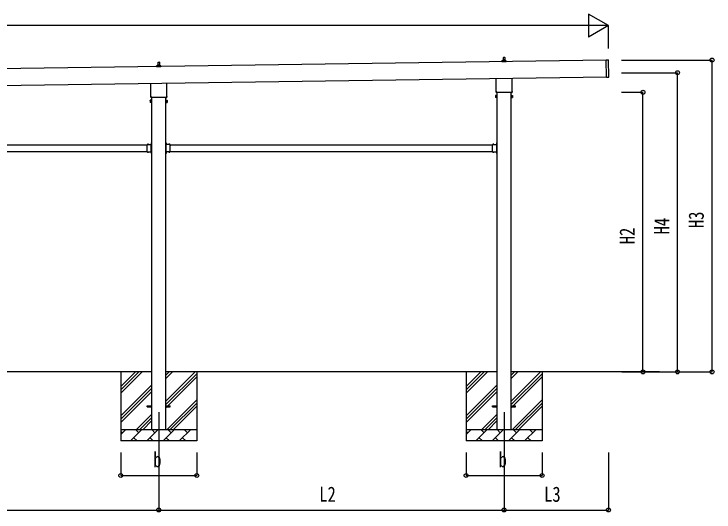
# Model space of a CAD drawing. Units: millimetres, scale not verified. Extents: x -16820 to 16820, y -11880 to 11880.
# Drawn here: x -2716 to 3365, y -6384 to -2059 of the extents above; entities that cross this region are included whole.
import ezdxf
from ezdxf.enums import TextEntityAlignment as Align

# ---------------------------------------------------------------- set-up
doc = ezdxf.new("R2010")
doc.units = ezdxf.units.MM
doc.header["$LTSCALE"] = 50
for name, color, linetype in [('0-3_YKK_12', 2, 'Continuous'), ('0-4_YKK_13', 4, 'Continuous'), ('0-5_YKK_A1', 4, 'Continuous'), ('0-6_YKK_D', 6, 'Continuous')]:
    doc.layers.add(name, color=color, linetype=linetype)
doc.styles.add('ＭＳ ゴシック', font='')
doc.styles.get('ＭＳ ゴシック').set_extended_font_data('MS Gothic')

msp = doc.modelspace()

# ---------------------------------------------------------------- linework, layer by layer
at = {"layer": '0-3_YKK_12'}
for p, q in [((-1458.42, -5517), (-1458.42, -6017)), ((1541.58, -5517), (1541.58, -6017))]:
    msp.add_line(p, q, dxfattribs=at)
at = {"layer": '0-4_YKK_13'}
for p, q in [((-1464.42, -2502.02), (-1463.69, -2478.5)), ((-1462.69, -2477.52), (-1454.15, -2477.52)), ((-1453.15, -2478.5), (-1452.42, -2502.02)), ((1523.33, -2474.67), (1523.33, -2466.95)), ((1559.83, -2474.67), (1523.33, -2474.67)), ((1523.71, -2466.17), (1559.45, -2466.17)), ((1524.09, -2465.98), (1530.81, -2464.35)), ((1531.2, -2464.17), (1551.96, -2464.17)), ((1531.58, -2463.38), (1531.58, -2459.17)), ((1532.58, -2459.17), (1550.58, -2459.17)), ((1535.58, -2459.17), (1536.31, -2435.64)), ((1537.31, -2434.67), (1545.85, -2434.67)), ((1546.85, -2435.64), (1547.58, -2459.17)), ((1551.58, -2463.38), (1551.58, -2459.17)), ((1559.06, -2465.98), (1552.34, -2464.35)), ((1559.83, -2474.67), (1559.83, -2466.95)), ((2428.41, -2457.38), (2447.41, -2457.11)), ((2430.56, -2607.36), (2428.41, -2457.38)), ((2450.54, -2606.08), (2448.42, -2458.09)), ((-1476.67, -2517.52), (-1476.67, -2509.81)), ((-1440.17, -2517.52), (-1476.67, -2517.52)), ((-1476.29, -2509.02), (-1440.55, -2509.02)), ((-1475.91, -2508.84), (-1469.19, -2507.21)), ((-1468.8, -2507.02), (-1448.04, -2507.02)), ((-1468.42, -2506.24), (-1468.42, -2502.02)), ((-1467.42, -2502.02), (-1449.42, -2502.02)), ((-1448.42, -2506.24), (-1448.42, -2502.02)), ((-1440.94, -2508.84), (-1447.66, -2507.21)), ((-1440.17, -2517.52), (-1440.17, -2509.81)), ((2430.56, -2607.36), (2449.55, -2607.09)), ((-1526.72, -2771.51), (-1526.72, -2660.86)), ((-1390.12, -2658.91), (-1390.12, -2771.51)), ((1473.28, -2728.66), (1473.28, -2618.01)), ((1609.88, -2616.05), (1609.88, -2728.66)), ((1471.58, -2737.43), (1471.58, -2731.93)), ((1611.58, -2731.93), (1611.58, -2737.43)), ((-1528.42, -2780.29), (-1528.42, -2774.79)), ((-1390.48, -2783.79), (-1526.36, -2783.79)), ((-1388.42, -2774.79), (-1388.42, -2780.29)), ((1467.58, -2766.93), (1468.34, -2765.61)), ((1467.58, -2766.93), (1467.58, -2783.93)), ((1467.58, -2783.93), (1468.34, -2785.24)), ((1474.58, -2770.52), (1468.34, -2770.52)), ((1474.58, -2780.34), (1468.34, -2780.34)), ((1474.58, -2785.24), (1468.34, -2785.24)), ((1609.52, -2740.93), (1473.64, -2740.93)), ((1477.08, -2784.63), (1474.58, -2784.63)), ((1606.08, -2784.63), (1608.58, -2784.63)), ((1608.58, -2770.52), (1614.82, -2770.52)), ((1608.58, -2780.34), (1614.82, -2780.34)), ((1608.58, -2785.24), (1614.82, -2785.24)), ((1615.58, -2766.93), (1614.82, -2765.61)), ((1615.58, -2783.93), (1614.82, -2785.24)), ((1615.58, -2766.93), (1615.58, -2783.93)), ((-1532.42, -2809.79), (-1531.66, -2808.47)), ((-1532.42, -2809.79), (-1532.42, -2826.79)), ((-1532.42, -2826.79), (-1531.66, -2828.1)), ((-1525.42, -2813.38), (-1531.66, -2813.38)), ((-1525.42, -2823.19), (-1531.66, -2823.19)), ((-1525.42, -2828.1), (-1531.66, -2828.1)), ((-1522.92, -2827.49), (-1525.42, -2827.49)), ((-1393.92, -2827.49), (-1391.42, -2827.49)), ((-1391.42, -2813.38), (-1385.18, -2813.38)), ((-1391.42, -2823.19), (-1385.18, -2823.19)), ((-1391.42, -2828.1), (-1385.18, -2828.1)), ((-1384.42, -2809.79), (-1385.18, -2808.47)), ((-1384.42, -2826.79), (-1385.18, -2828.1)), ((-1384.42, -2809.79), (-1384.42, -2826.79)), ((-1558.92, -3202.29), (-1558.92, -3191.9)), ((-1558.92, -3191.9), (-1522.52, -3191.9)), ((-1558.92, -3244.29), (-1558.92, -3203.71)), ((-1555.66, -3191.04), (-1555.66, -3191.2)), ((-1554.96, -3191.9), (-1546.89, -3191.9)), ((-1552.05, -3191.9), (-1553.37, -3189.24)), ((-1549.8, -3191.9), (-1548.47, -3189.24)), ((-1546.19, -3191.04), (-1546.19, -3191.2)), ((-1526.62, -3184), (-1520.92, -3184)), ((-1522.92, -3193.5), (-1525.92, -3193.5)), ((-1522.52, -3182.87), (-1525.18, -3181.55)), ((-1522.52, -3185.13), (-1525.18, -3186.45)), ((-1523.38, -3179.27), (-1523.22, -3179.27)), ((-1523.38, -3188.74), (-1523.22, -3188.74)), ((-1522.92, -3202.29), (-1522.92, -3195.5)), ((-1522.92, -3244.29), (-1522.92, -3203.71)), ((-1522.52, -3176.5), (-1520.92, -3176.5)), ((-1522.52, -3193.46), (-1522.52, -3176.5)), ((-1522.52, -3179.97), (-1522.52, -3188.04)), ((-1520.92, -3181), (-1522.52, -3181)), ((-1522.52, -3182), (-1520.92, -3182)), ((-1522.52, -3186), (-1520.92, -3186)), ((-1520.92, -3187), (-1522.52, -3187)), ((-1394.32, -3176.5), (-1395.92, -3176.5)), ((-1395.92, -3181), (-1394.32, -3181)), ((-1394.32, -3182), (-1395.92, -3182)), ((-1390.22, -3184), (-1395.92, -3184)), ((-1394.32, -3186), (-1395.92, -3186)), ((-1395.92, -3187), (-1394.32, -3187)), ((-1394.32, -3193.46), (-1394.32, -3176.5)), ((-1394.32, -3179.97), (-1394.32, -3188.04)), ((-1394.32, -3182.87), (-1391.66, -3181.55)), ((-1394.32, -3185.13), (-1391.66, -3186.45)), ((-1357.92, -3191.9), (-1394.32, -3191.9)), ((-1393.92, -3193.5), (-1390.92, -3193.5)), ((-1393.92, -3202.29), (-1393.92, -3195.5)), ((-1393.92, -3244.29), (-1393.92, -3203.71)), ((-1393.46, -3179.27), (-1393.62, -3179.27)), ((-1393.46, -3188.74), (-1393.62, -3188.74)), ((-1370.66, -3191.04), (-1370.66, -3191.2)), ((-1361.89, -3191.9), (-1369.96, -3191.9)), ((-1367.05, -3191.9), (-1368.37, -3189.24)), ((-1364.8, -3191.9), (-1363.47, -3189.24)), ((-1361.19, -3191.04), (-1361.19, -3191.2)), ((-1357.92, -3202.29), (-1357.92, -3191.9)), ((-1357.92, -3244.29), (-1357.92, -3203.71)), ((1441.08, -3202.29), (1441.08, -3191.9)), ((1441.08, -3191.9), (1477.48, -3191.9)), ((1441.08, -3244.29), (1441.08, -3203.71)), ((1444.34, -3191.04), (1444.34, -3191.2)), ((1445.04, -3191.9), (1453.11, -3191.9)), ((1447.95, -3191.9), (1446.63, -3189.24)), ((1450.2, -3191.9), (1451.53, -3189.24)), ((1453.81, -3191.04), (1453.81, -3191.2)), ((1473.38, -3184), (1479.08, -3184)), ((1477.08, -3193.5), (1474.08, -3193.5)), ((1477.48, -3182.87), (1474.82, -3181.55)), ((1477.48, -3185.13), (1474.82, -3186.45)), ((1476.62, -3179.27), (1476.78, -3179.27)), ((1476.62, -3188.74), (1476.78, -3188.74)), ((1477.08, -3202.29), (1477.08, -3195.5)), ((1477.08, -3244.29), (1477.08, -3203.71)), ((1477.48, -3176.5), (1479.08, -3176.5)), ((1477.48, -3193.46), (1477.48, -3176.5)), ((1477.48, -3179.97), (1477.48, -3188.04)), ((1479.08, -3181), (1477.48, -3181)), ((1477.48, -3182), (1479.08, -3182)), ((1477.48, -3186), (1479.08, -3186)), ((1479.08, -3187), (1477.48, -3187)), ((-1558.92, -3256.1), (-1558.92, -3245.71)), ((-1558.92, -3256.1), (-1522.52, -3256.1)), ((-1555.66, -3256.96), (-1555.66, -3256.8)), ((-1554.96, -3256.1), (-1546.89, -3256.1)), ((-1552.05, -3256.1), (-1553.37, -3258.76)), ((-1549.8, -3256.1), (-1548.47, -3258.76)), ((-1546.19, -3256.96), (-1546.19, -3256.8)), ((-1525.92, -3254.5), (-1522.92, -3254.5)), ((-1522.52, -3262.87), (-1525.18, -3261.55)), ((-1522.52, -3265.13), (-1525.18, -3266.45)), ((-1523.38, -3259.27), (-1523.22, -3259.27)), ((-1523.38, -3268.74), (-1523.22, -3268.74)), ((-1522.92, -3252.5), (-1522.92, -3245.71)), ((-1522.52, -3271.5), (-1522.52, -3254.54)), ((-1522.52, -3259.97), (-1522.52, -3268.04)), ((-1522.52, -3262), (-1520.92, -3262)), ((-1522.52, -3266), (-1520.92, -3266)), ((-1522.52, -3271.5), (-1520.92, -3271.5)), ((-1394.32, -3262), (-1395.92, -3262)), ((-1394.32, -3266), (-1395.92, -3266)), ((-1394.32, -3271.5), (-1395.92, -3271.5)), ((-1394.32, -3271.5), (-1394.32, -3254.54)), ((-1357.92, -3256.1), (-1394.32, -3256.1)), ((-1394.32, -3259.97), (-1394.32, -3268.04)), ((-1394.32, -3262.87), (-1391.66, -3261.55)), ((-1394.32, -3265.13), (-1391.66, -3266.45)), ((-1393.92, -3252.5), (-1393.92, -3245.71)), ((-1390.92, -3254.5), (-1393.92, -3254.5)), ((-1393.46, -3259.27), (-1393.62, -3259.27)), ((-1393.46, -3268.74), (-1393.62, -3268.74)), ((-1370.66, -3256.96), (-1370.66, -3256.8)), ((-1361.89, -3256.1), (-1369.96, -3256.1)), ((-1367.05, -3256.1), (-1368.37, -3258.76)), ((-1364.8, -3256.1), (-1363.47, -3258.76)), ((-1361.19, -3256.96), (-1361.19, -3256.8)), ((-1357.92, -3256.1), (-1357.92, -3245.71)), ((1441.08, -3256.1), (1441.08, -3245.71)), ((1441.08, -3256.1), (1477.48, -3256.1)), ((1444.34, -3256.96), (1444.34, -3256.8)), ((1445.04, -3256.1), (1453.11, -3256.1)), ((1447.95, -3256.1), (1446.63, -3258.76)), ((1450.2, -3256.1), (1451.53, -3258.76)), ((1453.81, -3256.96), (1453.81, -3256.8)), ((1474.08, -3254.5), (1477.08, -3254.5)), ((1477.48, -3262.87), (1474.82, -3261.55)), ((1477.48, -3265.13), (1474.82, -3266.45)), ((1476.62, -3259.27), (1476.78, -3259.27)), ((1476.62, -3268.74), (1476.78, -3268.74)), ((1477.08, -3252.5), (1477.08, -3245.71)), ((1477.48, -3271.5), (1477.48, -3254.54)), ((1477.48, -3259.97), (1477.48, -3268.04)), ((1477.48, -3262), (1479.08, -3262)), ((1477.48, -3266), (1479.08, -3266)), ((1477.48, -3271.5), (1479.08, -3271.5)), ((-1558.42, -5462.5), (-1520.92, -5462.5)), ((-1558.42, -5471.5), (-1558.42, -5462.5)), ((-1558.42, -5471.5), (-1520.92, -5471.5)), ((-1395.92, -5462.5), (-1358.42, -5462.5)), ((-1395.92, -5471.5), (-1358.42, -5471.5)), ((-1358.42, -5471.5), (-1358.42, -5462.5)), ((1441.58, -5462.5), (1479.08, -5462.5)), ((1441.58, -5471.5), (1441.58, -5462.5)), ((1441.58, -5471.5), (1479.08, -5471.5)), ((1604.08, -5462.5), (1641.58, -5462.5)), ((1604.08, -5471.5), (1641.58, -5471.5)), ((1641.58, -5471.5), (1641.58, -5462.5))]:
    msp.add_line(p, q, dxfattribs=at)
for points in [[(1474.58, -2785.24), (1474.58, -2765.61), (1468.34, -2765.61)], [(1474.58, -2784.63), (1474.58, -2766.23), (1477.08, -2766.23)], [(1608.58, -2784.63), (1608.58, -2766.23), (1606.08, -2766.23)], [(1608.58, -2785.24), (1608.58, -2765.61), (1614.82, -2765.61)], [(-1525.42, -2828.1), (-1525.42, -2808.47), (-1531.66, -2808.47)], [(-1525.42, -2827.49), (-1525.42, -2809.09), (-1522.92, -2809.09)], [(-1391.42, -2827.49), (-1391.42, -2809.09), (-1393.92, -2809.09)], [(-1391.42, -2828.1), (-1391.42, -2808.47), (-1385.18, -2808.47)], [(-1522.92, -3195.5), (-1525.92, -3195.5), (-1525.92, -3191.9)], [(-1520.92, -3191.5), (-1520.92, -3185.5), (-1520.92, -3182.5), (-1520.92, -3176.5)], [(-1395.92, -3191.5), (-1395.92, -3185.5), (-1395.92, -3182.5), (-1395.92, -3176.5)], [(-1393.92, -3195.5), (-1390.92, -3195.5), (-1390.92, -3191.9)], [(1477.08, -3195.5), (1474.08, -3195.5), (1474.08, -3191.9)], [(1479.08, -3191.5), (1479.08, -3185.5), (1479.08, -3182.5), (1479.08, -3176.5)], [(-1522.92, -3252.5), (-1525.92, -3252.5), (-1525.92, -3256.1)], [(-1520.92, -3271.5), (-1520.92, -3265.5), (-1520.92, -3262.5), (-1520.92, -3256.5)], [(-1395.92, -3271.5), (-1395.92, -3265.5), (-1395.92, -3262.5), (-1395.92, -3256.5)], [(-1393.92, -3252.5), (-1390.92, -3252.5), (-1390.92, -3256.1)], [(1477.08, -3252.5), (1474.08, -3252.5), (1474.08, -3256.1)], [(1479.08, -3271.5), (1479.08, -3265.5), (1479.08, -3262.5), (1479.08, -3256.5)]]:
    msp.add_lwpolyline(points, dxfattribs=at)
for points in [[(1477.08, -2785.93), (1477.08, -2764.93), (1479.08, -2764.93), (1479.08, -2785.93)], [(1606.08, -2785.93), (1606.08, -2764.93), (1604.08, -2764.93), (1604.08, -2785.93)], [(-1522.92, -2828.79), (-1522.92, -2807.79), (-1520.92, -2807.79), (-1520.92, -2828.79)], [(-1393.92, -2828.79), (-1393.92, -2807.79), (-1395.92, -2807.79), (-1395.92, -2828.79)]]:
    msp.add_lwpolyline(points, close=True, dxfattribs=at)
for centre, radius, start, end in [((-1462.69, -2478.52), 1, 90, 178.60509), ((-1454.15, -2478.52), 1, 1.39491, 90), ((1524.33, -2466.95), 1, 103.62699, 180), ((1530.58, -2463.38), 1, 283.62699, 0), ((1535.66, -2459.8), 4.13, 90, 171.17633), ((1532.58, -2460.17), 1, 90, 180), ((1537.31, -2435.67), 1, 90, 178.60509), ((1544.91, -2459.17), 4.83, 133.60282, 180), ((1538.25, -2459.17), 4.83, 0, 46.39718), ((1545.85, -2435.67), 1, 1.39491, 90), ((1547.49, -2459.8), 4.13, 8.82367, 90), ((1550.58, -2460.17), 1, 0, 90), ((1552.58, -2463.38), 1, 180, 256.37301), ((1558.83, -2466.95), 1, 0, 76.37301), ((2447.42, -2458.11), 1, 0.81845, 90.81845), ((-1475.67, -2509.81), 1, 103.62699, 180), ((-1469.42, -2506.24), 1, 283.62699, 0), ((-1464.34, -2502.66), 4.13, 90, 171.17633), ((-1467.42, -2503.02), 1, 90, 180), ((-1455.09, -2502.02), 4.83, 133.60282, 180), ((-1461.75, -2502.02), 4.83, 0, 46.39718), ((-1452.51, -2502.66), 4.13, 8.82367, 90), ((-1449.42, -2503.02), 1, 0, 90), ((-1447.42, -2506.24), 1, 180, 256.37301), ((-1441.17, -2509.81), 1, 0, 76.37301), ((2449.54, -2606.09), 1, 270.81845, 0.81845), ((1475.58, -2731.93), 4, 125.09963, 180), ((1607.58, -2731.93), 4, 0, 54.90037), ((-1524.42, -2774.79), 4, 125.09963, 180), ((-1524.42, -2780.29), 4, 180, 194.47751), ((-1524.42, -2780.29), 4, 194.47751, 241.04498), ((-1392.42, -2780.29), 4, 298.95502, 345.52249), ((-1392.42, -2774.79), 4, 0, 54.90037), ((-1392.42, -2780.29), 4, 345.52249, 0), ((1471.92, -2768.07), 4.34, 145.61575, 214.38425), ((1483.82, -2775.43), 16.24, 162.41205, 197.58795), ((1471.92, -2782.79), 4.34, 145.61575, 214.38425), ((1475.58, -2737.43), 4, 180, 194.47751), ((1475.58, -2737.43), 4, 194.47751, 241.04498), ((1607.58, -2737.43), 4, 298.95502, 345.52249), ((1607.58, -2737.43), 4, 345.52249, 0), ((1611.23, -2768.07), 4.34, 325.61575, 34.38425), ((1599.34, -2775.43), 16.24, 342.41205, 17.58795), ((1611.23, -2782.79), 4.34, 325.61575, 34.38425), ((-1528.08, -2810.93), 4.34, 145.61575, 214.38425), ((-1516.18, -2818.29), 16.24, 162.41205, 197.58795), ((-1528.08, -2825.65), 4.34, 145.61575, 214.38425), ((-1388.77, -2810.93), 4.34, 325.61575, 34.38425), ((-1400.66, -2818.29), 16.24, 342.41205, 17.58795), ((-1388.77, -2825.65), 4.34, 325.61575, 34.38425), ((-1559.62, -3203), 1, 314.427, 45.573), ((-1554.96, -3191.2), 0.7, 180, 270), ((-1554.79, -3191.04), 0.862, 129.12355, 180), ((-1550.92, -3195.8), 7, 90, 129.12355), ((-1550.92, -3195.8), 7, 50.87645, 90), ((-1546.89, -3191.2), 0.7, 270, 0), ((-1547.05, -3191.04), 0.862, 0, 50.87645), ((-1518.62, -3184), 7, 140.87645, 180), ((-1518.62, -3184), 7, 180, 219.12355), ((-1523.38, -3180.13), 0.862, 90, 140.87645), ((-1523.38, -3187.87), 0.862, 219.12355, 270), ((-1523.22, -3179.97), 0.7, 0, 90), ((-1523.22, -3188.04), 0.7, 270, 0), ((-1522.22, -3203), 1, 134.427, 225.573), ((-1522.92, -3191.5), 2, 270, 0), ((-1393.92, -3191.5), 2, 180, 270), ((-1393.62, -3179.97), 0.7, 90, 180), ((-1393.62, -3188.04), 0.7, 180, 270), ((-1394.62, -3203), 1, 314.427, 45.573), ((-1393.46, -3180.13), 0.862, 39.12355, 90), ((-1393.46, -3187.87), 0.862, 270, 320.87645), ((-1398.22, -3184), 7, 0, 39.12355), ((-1398.22, -3184), 7, 320.87645, 0), ((-1369.96, -3191.2), 0.7, 180, 270), ((-1369.79, -3191.04), 0.862, 129.12355, 180), ((-1365.92, -3195.8), 7, 90, 129.12355), ((-1365.92, -3195.8), 7, 50.87645, 90), ((-1361.89, -3191.2), 0.7, 270, 0), ((-1362.05, -3191.04), 0.862, 0, 50.87645), ((-1357.22, -3203), 1, 134.427, 225.573), ((1440.38, -3203), 1, 314.427, 45.573), ((1445.04, -3191.2), 0.7, 180, 270), ((1445.21, -3191.04), 0.862, 129.12355, 180), ((1449.08, -3195.8), 7, 90, 129.12355), ((1449.08, -3195.8), 7, 50.87645, 90), ((1453.11, -3191.2), 0.7, 270, 0), ((1452.95, -3191.04), 0.862, 0, 50.87645), ((1481.38, -3184), 7, 140.87645, 180), ((1481.38, -3184), 7, 180, 219.12355), ((1476.62, -3180.13), 0.862, 90, 140.87645), ((1476.62, -3187.87), 0.862, 219.12355, 270), ((1476.78, -3179.97), 0.7, 0, 90), ((1476.78, -3188.04), 0.7, 270, 0), ((1477.78, -3203), 1, 134.427, 225.573), ((1477.08, -3191.5), 2, 270, 0), ((-1559.62, -3245), 1, 314.427, 45.573), ((-1554.96, -3256.8), 0.7, 90, 180), ((-1554.79, -3256.96), 0.862, 180, 230.87645), ((-1550.92, -3252.2), 7, 230.87645, 270), ((-1550.92, -3252.2), 7, 270, 309.12355), ((-1546.89, -3256.8), 0.7, 0, 90), ((-1547.05, -3256.96), 0.862, 309.12355, 0), ((-1518.62, -3264), 7, 140.87645, 180), ((-1518.62, -3264), 7, 180, 219.12355), ((-1523.38, -3260.13), 0.862, 90, 140.87645), ((-1523.38, -3267.87), 0.862, 219.12355, 270), ((-1522.22, -3245), 1, 134.427, 225.573), ((-1523.22, -3259.97), 0.7, 0, 90), ((-1523.22, -3268.04), 0.7, 270, 0), ((-1522.92, -3256.5), 2, 0, 90), ((-1393.92, -3256.5), 2, 90, 180), ((-1393.62, -3259.97), 0.7, 90, 180), ((-1393.62, -3268.04), 0.7, 180, 270), ((-1394.62, -3245), 1, 314.427, 45.573), ((-1393.46, -3260.13), 0.862, 39.12355, 90), ((-1393.46, -3267.87), 0.862, 270, 320.87645), ((-1398.22, -3264), 7, 0, 39.12355), ((-1398.22, -3264), 7, 320.87645, 0), ((-1369.96, -3256.8), 0.7, 90, 180), ((-1369.79, -3256.96), 0.862, 180, 230.87645), ((-1365.92, -3252.2), 7, 230.87645, 270), ((-1365.92, -3252.2), 7, 270, 309.12355), ((-1361.89, -3256.8), 0.7, 0, 90), ((-1362.05, -3256.96), 0.862, 309.12355, 0), ((-1357.22, -3245), 1, 134.427, 225.573), ((1440.38, -3245), 1, 314.427, 45.573), ((1445.04, -3256.8), 0.7, 90, 180), ((1445.21, -3256.96), 0.862, 180, 230.87645), ((1449.08, -3252.2), 7, 230.87645, 270), ((1449.08, -3252.2), 7, 270, 309.12355), ((1453.11, -3256.8), 0.7, 0, 90), ((1452.95, -3256.96), 0.862, 309.12355, 0), ((1481.38, -3264), 7, 140.87645, 180), ((1481.38, -3264), 7, 180, 219.12355), ((1476.62, -3260.13), 0.862, 90, 140.87645), ((1476.62, -3267.87), 0.862, 219.12355, 270), ((1477.78, -3245), 1, 134.427, 225.573), ((1476.78, -3259.97), 0.7, 0, 90), ((1476.78, -3268.04), 0.7, 270, 0), ((1477.08, -3256.5), 2, 0, 90)]:
    msp.add_arc(centre, radius, start, end, dxfattribs=at)
at = {"layer": '0-5_YKK_A1'}
for p, q in [((2428.44, -2459.38), (-2948.48, -2536.16)), ((-2946.41, -2681.14), (2430.51, -2604.33)), ((-1520.92, -2783.79), (-1520.92, -5667)), ((-1395.92, -5667), (-1395.92, -2783.79)), ((1479.08, -2740.93), (1479.08, -5667)), ((1604.08, -5667), (1604.08, -2740.93)), ((-4357.92, -3194), (-1558.92, -3194)), ((-1357.92, -3194), (1441.08, -3194)), ((-4357.92, -3254), (-1558.92, -3254)), ((-1525.92, -3254), (-1521.42, -3254)), ((-1390.92, -3254), (-1395.42, -3254)), ((-1357.92, -3254), (1441.08, -3254)), ((1474.08, -3254), (1478.58, -3254)), ((-1520.92, -5167), (-4395.92, -5167)), ((-1788.42, -5167), (-1788.42, -5767)), ((-1788.42, -5352.05), (-1603.37, -5167)), ((-1788.42, -5323.77), (-1631.65, -5167)), ((-1788.42, -5295.48), (-1659.94, -5167)), ((1479.08, -5167), (-1395.92, -5167)), ((-1395.92, -5422.1), (-1140.82, -5167)), ((-1395.92, -5224.11), (-1338.81, -5167)), ((-1395.92, -5195.82), (-1367.1, -5167)), ((-1128.42, -5167), (-1128.42, -5767)), ((1211.58, -5167), (1211.58, -5767)), ((1211.58, -5352.05), (1396.63, -5167)), ((1211.58, -5323.77), (1368.35, -5167)), ((1211.58, -5295.48), (1340.06, -5167)), ((2892.46, -5167), (1604.08, -5167)), ((1604.08, -5422.1), (1859.18, -5167)), ((1604.08, -5224.11), (1661.19, -5167)), ((1604.08, -5195.82), (1632.9, -5167)), ((1871.58, -5167), (1871.58, -5767)), ((-1395.92, -5450.38), (-1128.42, -5182.88)), ((-1395.92, -5478.67), (-1128.42, -5211.17)), ((1604.08, -5450.38), (1871.58, -5182.88)), ((1604.08, -5478.67), (1871.58, -5211.17)), ((-1788.42, -5550.04), (-1520.92, -5282.54)), ((1211.58, -5550.04), (1479.08, -5282.54)), ((-1788.42, -5578.32), (-1520.92, -5310.82)), ((-1788.42, -5606.61), (-1520.92, -5339.11)), ((1211.58, -5578.32), (1479.08, -5310.82)), ((1211.58, -5606.61), (1479.08, -5339.11)), ((-1386.26, -5667), (-1128.42, -5409.16)), ((1613.74, -5667), (1871.58, -5409.16)), ((-1357.98, -5667), (-1128.42, -5437.44)), ((-1329.69, -5667), (-1128.42, -5465.73)), ((1642.02, -5667), (1871.58, -5437.44)), ((1670.31, -5667), (1871.58, -5465.73)), ((-1650.82, -5667), (-1520.92, -5537.1)), ((-1622.54, -5667), (-1520.92, -5565.38)), ((-1594.25, -5667), (-1520.92, -5593.67)), ((1349.18, -5667), (1479.08, -5537.1)), ((1377.46, -5667), (1479.08, -5565.38)), ((1405.75, -5667), (1479.08, -5593.67)), ((-1788.42, -5667), (-1128.42, -5667)), ((-1788.42, -5709.89), (-1745.53, -5667)), ((-1774.08, -5695.55), (-1788.42, -5681.21)), ((-1704.11, -5767), (-1604.11, -5667)), ((-1632.66, -5695.55), (-1661.21, -5667)), ((-1562.68, -5767), (-1462.68, -5667)), ((-1491.24, -5695.55), (-1519.79, -5667)), ((-1421.26, -5767), (-1321.26, -5667)), ((-1349.82, -5695.55), (-1378.37, -5667)), ((-1279.84, -5767), (-1179.84, -5667)), ((-1208.4, -5695.55), (-1236.95, -5667)), ((-1131.71, -5667), (-1128.42, -5663.72)), ((1211.58, -5667), (1871.58, -5667)), ((1211.58, -5709.89), (1254.47, -5667)), ((1225.92, -5695.55), (1211.58, -5681.21)), ((1295.89, -5767), (1395.89, -5667)), ((1367.34, -5695.55), (1338.79, -5667)), ((1437.32, -5767), (1537.32, -5667)), ((1508.76, -5695.55), (1480.21, -5667)), ((1578.74, -5767), (1678.74, -5667)), ((1650.18, -5695.55), (1621.63, -5667)), ((1720.16, -5767), (1820.16, -5667)), ((1791.6, -5695.55), (1763.05, -5667)), ((1868.29, -5667), (1871.58, -5663.72)), ((-1128.42, -5767), (-1788.42, -5767)), ((-1675.55, -5738.45), (-1647, -5767)), ((-1534.13, -5738.45), (-1505.58, -5767)), ((-1392.71, -5738.45), (-1364.16, -5767)), ((-1251.29, -5738.45), (-1222.74, -5767)), ((1871.58, -5767), (1211.58, -5767)), ((1324.45, -5738.45), (1353, -5767)), ((1465.87, -5738.45), (1494.42, -5767)), ((1607.29, -5738.45), (1635.84, -5767)), ((1748.71, -5738.45), (1777.26, -5767))]:
    msp.add_line(p, q, dxfattribs=at)
for points in [[(-1525.92, -3194), (-1521.42, -3194), (-1521.42, -3254)], [(-1390.92, -3194), (-1395.42, -3194), (-1395.42, -3254)], [(1474.08, -3194), (1478.58, -3194), (1478.58, -3254)]]:
    msp.add_lwpolyline(points, dxfattribs=at)
at = {"layer": '0-6_YKK_D'}
for p, q in [((2448, -2158.89), (2274.8, -2058.89)), ((2274.8, -2058.89), (2274.8, -2258.89)), ((2248, -2158.89), (-8173.01, -2158.89)), ((2448, -2158.89), (2101.59, -2158.89)), ((2448, -2158.89), (2274.8, -2258.89)), ((2448, -2358.89), (2448, -2157.89)), ((2561.98, -2458.89), (3349, -2458.89)), ((3348, -5167), (3348, -2458.89)), ((2561.98, -2568.43), (3049, -2568.43)), ((3048, -5167), (3048, -2568.43)), ((2561.98, -2738.43), (2749, -2738.43)), ((2748, -5167), (2748, -2738.43)), ((2562.98, -5167), (3349, -5167)), ((-1788.42, -5867), (-1788.42, -6068)), ((-1458.42, -5867), (-1458.42, -6368)), ((-1458.42, -5867), (-1458.42, -6368)), ((-1128.42, -5867), (-1128.42, -6068)), ((1211.58, -5867), (1211.58, -6068)), ((1541.58, -5867), (1541.58, -6368)), ((1541.58, -5867), (1541.58, -6368)), ((1871.58, -5867), (1871.58, -6068)), ((2448, -5867), (2448, -6368)), ((-1788.42, -6067), (-1128.42, -6067)), ((1211.58, -6067), (1871.58, -6067)), ((-4458.42, -6367), (-1458.42, -6367)), ((-1458.42, -6367), (1541.58, -6367)), ((1541.58, -6367), (2448, -6367))]:
    msp.add_line(p, q, dxfattribs=at)
for centre in [(3348, -2458.89), (3048, -2568.43), (2748, -2738.43), (2748, -5167), (3048, -5167), (3348, -5167), (-1788.42, -6067), (-1128.42, -6067), (1211.58, -6067), (1871.58, -6067), (-1458.42, -6367), (-1458.42, -6367), (1541.58, -6367), (1541.58, -6367), (2448, -6367)]:
    msp.add_circle(centre, 17, dxfattribs=at)

# ---------------------------------------------------------------- texts
at = {"layer": '0-6_YKK_D', "style": 'ＭＳ ゴシック', "width": 0.8}
for s, p in [('H3', (3316, -3918.55)), ('H4', (3016, -3973.31)), ('H2', (2716, -4058.31))]:
    msp.add_text(s, height=132, rotation=90, dxfattribs=at).set_placement(p, align=Align.BOTTOM_LEFT)
for s, p in [('b', (-1506.42, -6035)), ('b', (1493.58, -6035)), ('L2', (-64.02, -6335)), ('L3', (1889.19, -6335))]:
    msp.add_text(s, height=132, dxfattribs=at).set_placement(p, align=Align.BOTTOM_LEFT)

doc.saveas('drawing.dxf')
